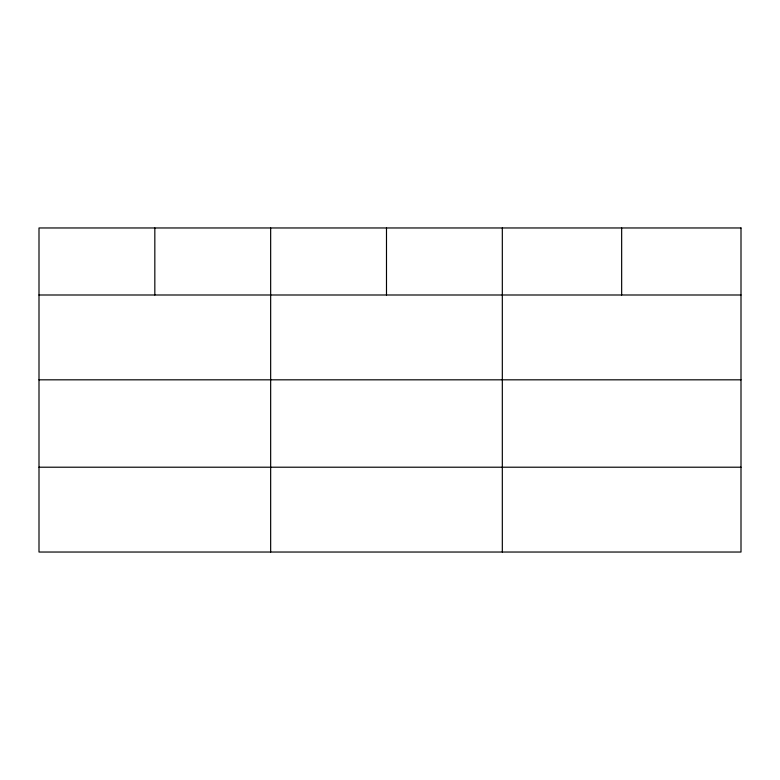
<?xml version="1.0" encoding="UTF-8"?>
<svg xmlns="http://www.w3.org/2000/svg" width="780" height="780" viewBox="0 0 780 780"><rect width="100%" height="100%" fill="white"/><g stroke="black" fill="none" stroke-linecap="round" stroke-linejoin="round"><path stroke-width="1.17" d="M39 294.996L741 294.996M39 379.821L741 379.821M39 467.21L741 467.21M621.66 227.965L621.66 294.996M502.32 227.965L502.32 552.035M386.49 227.965L386.49 294.996M270.66 227.965L270.66 552.035M154.83 227.965L154.83 294.996M741 227.965L39 227.965L39 552.035L741 552.035L741 227.965"/></g></svg>
